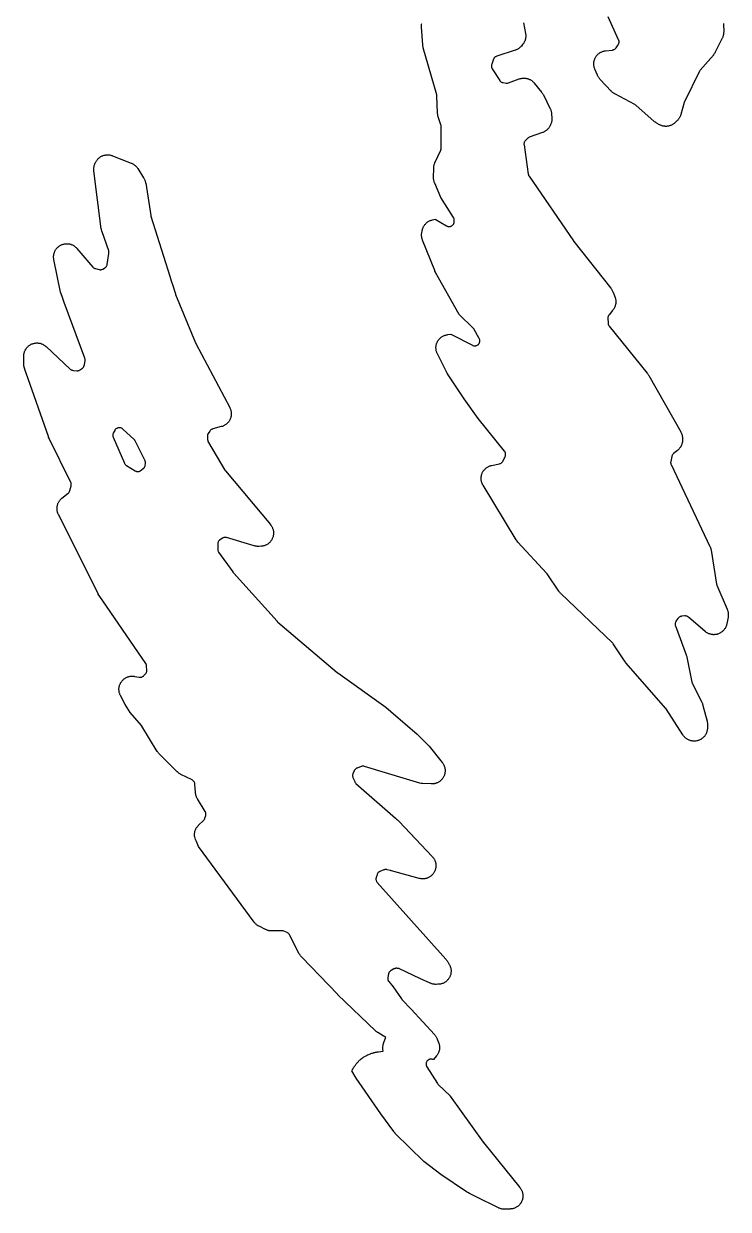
# Model space of a CAD drawing. Header units: millimetres. Extents: x 14 to 182, y 21 to 292.
# Drawn here: x 138.7 to 180.8, y 23.8 to 94.7 of the extents above; entities that cross this region are included whole.
import ezdxf

# ---------------------------------------------------------------- set-up
doc = ezdxf.new("R2010")
doc.units = ezdxf.units.MM
doc.layers.add('CUT', color=7, linetype='CONTINUOUS')

msp = doc.modelspace()

# ---------------------------------------------------------------- linework, layer by layer
at = {"layer": 'CUT'}
for points in [[(180.4904, 94.6782), (180.4912, 94.6546), (180.4961, 94.1938), (180.4958, 94.1727), (180.4943, 94.1304), (180.4908, 94.0883), (180.4866, 94.0568), (180.4792, 94.0152), (180.4721, 93.9843), (180.4608, 93.9435), (180.4508, 93.9134), (180.4357, 93.8739), (180.4187, 93.8352), (180.4098, 93.816), (179.9953, 92.9788), (179.9867, 92.9624), (179.9689, 92.9299), (179.9498, 92.8981), (179.9345, 92.8749), (179.9128, 92.8449), (179.8899, 92.8157), (179.8782, 92.8014), (179.0978, 91.888), (179.0759, 91.8589), (179.0577, 91.8274), (178.1488, 90.0117), (178.1367, 89.984), (178.1273, 89.9552), (177.9393, 89.2549), (177.9334, 89.2348), (177.9207, 89.195), (177.9061, 89.1557), (177.8939, 89.1268), (177.8757, 89.0891), (177.8608, 89.0615), (177.8392, 89.0256), (177.8218, 88.9995), (177.7969, 88.9658), (177.7772, 88.9414), (177.7493, 88.9101), (177.7201, 88.8802), (177.7051, 88.8656), (177.5855, 88.7542), (177.5694, 88.74), (177.5367, 88.7123), (177.5026, 88.6861), (177.4762, 88.6678), (177.4398, 88.6451), (177.4118, 88.6293), (177.3734, 88.6101), (177.344, 88.5972), (177.304, 88.5817), (177.2734, 88.5716), (177.2321, 88.56), (177.2008, 88.5528), (177.1585, 88.5453), (177.1266, 88.5411), (177.0839, 88.5376), (177.0517, 88.5365), (177.0088, 88.5371), (176.9767, 88.5391), (176.9341, 88.5437), (176.9023, 88.5487), (176.8603, 88.5575), (176.8292, 88.5655), (176.7882, 88.5781), (176.758, 88.5891), (176.7183, 88.6056), (176.6796, 88.624), (176.6604, 88.6337), (176.5248, 88.7061), (176.5018, 88.7193), (176.4566, 88.7469), (176.4131, 88.7772), (176.3715, 88.81), (176.3512, 88.8271), (175.2452, 89.8098), (175.2166, 89.8322), (175.1856, 89.851), (173.9947, 90.4776), (173.973, 90.4898), (173.9303, 90.5154), (173.889, 90.5434), (173.8593, 90.566), (173.8214, 90.5983), (173.7853, 90.6327), (173.7678, 90.6504), (173.1125, 91.3483), (173.0991, 91.3632), (173.0731, 91.3935), (173.0484, 91.425), (173.031, 91.4494), (173.0092, 91.4829), (172.994, 91.5087), (172.9753, 91.544), (172.9582, 91.5801), (172.95, 91.5984), (172.7994, 91.9563), (172.792, 91.9752), (172.7779, 92.0133), (172.7656, 92.052), (172.7577, 92.0815), (172.7489, 92.1212), (172.7437, 92.1512), (172.7385, 92.1915), (172.7361, 92.2219), (172.7346, 92.2625), (172.7348, 92.293), (172.737, 92.3335), (172.7399, 92.3627), (172.7462, 92.4052), (172.7531, 92.4402), (172.7641, 92.4844), (172.774, 92.517), (172.7895, 92.5597), (172.8026, 92.5912), (172.8223, 92.6322), (172.8386, 92.6621), (172.8623, 92.7009), (172.8815, 92.729), (172.909, 92.7652), (172.9309, 92.7913), (172.9619, 92.8245), (172.9864, 92.8482), (173.0206, 92.8782), (173.0473, 92.8993), (173.0844, 92.9256), (173.1131, 92.9439), (173.1527, 92.9664), (173.1831, 92.9817), (173.2247, 93.0001), (173.2565, 93.0122), (173.2998, 93.0263), (173.3326, 93.0352), (173.3771, 93.0448), (173.4219, 93.0522), (173.4445, 93.0553), (173.8505, 93.1011), (173.8787, 93.1056), (173.9063, 93.1128), (173.9331, 93.1226), (173.9589, 93.1349), (173.9833, 93.1496), (174.0063, 93.1665), (174.0275, 93.1856), (174.0469, 93.2065), (174.0641, 93.2293), (174.1928, 93.4165), (174.209, 93.4428), (174.2224, 93.4706), (174.2328, 93.4997), (174.2402, 93.5296), (174.2445, 93.5602), (174.2456, 93.591), (174.2435, 93.6218), (174.2383, 93.6522), (174.23, 93.6819), (174.2187, 93.7106), (173.5958, 95.0805)], [(168.5438, 94.7226), (168.6582, 94.0899), (168.6615, 94.0682), (168.6672, 94.0248), (168.6708, 93.9811), (168.6719, 93.9483), (168.6712, 93.9044), (168.669, 93.8717), (168.6641, 93.8281), (168.6588, 93.7957), (168.6496, 93.7529), (168.6412, 93.7212), (168.6279, 93.6794), (168.6164, 93.6486), (168.5991, 93.6084), (168.5847, 93.5789), (168.5635, 93.5405), (168.5463, 93.5125), (168.5216, 93.4764), (168.4951, 93.4415), (168.4814, 93.4244), (168.4117, 93.3413), (168.3979, 93.3257), (168.3696, 93.2949), (168.3399, 93.2656), (168.3167, 93.2446), (168.2844, 93.2181), (168.2593, 93.1994), (168.2247, 93.1761), (168.1979, 93.1598), (168.1613, 93.1397), (168.1332, 93.1259), (168.0949, 93.1094), (168.0558, 93.0946), (168.0361, 93.0876), (166.9329, 92.7277), (166.9047, 92.7169), (166.8777, 92.7033), (166.8522, 92.687), (166.8285, 92.6683), (166.8068, 92.6473), (166.7873, 92.6242), (166.7702, 92.5993), (166.7557, 92.5728), (166.744, 92.5449), (166.6356, 92.2466), (166.6266, 92.2173), (166.6207, 92.1872), (166.6178, 92.1567), (166.6181, 92.1261), (166.6215, 92.0956), (166.628, 92.0657), (166.6375, 92.0365), (166.65, 92.0085), (166.6652, 91.982), (167.1129, 91.2851), (167.1294, 91.262), (167.148, 91.2405), (167.1685, 91.2209), (167.1908, 91.2033), (167.2146, 91.1879), (167.2398, 91.1748), (167.2661, 91.1642), (167.2933, 91.1561), (167.3211, 91.1506), (167.4947, 91.1247), (167.5241, 91.1218), (167.5538, 91.1218), (167.5833, 91.1248), (167.6123, 91.1306), (167.6407, 91.1393), (168.2831, 91.3711), (168.3034, 91.3779), (168.3442, 91.3905), (168.3856, 91.4011), (168.417, 91.4076), (168.4592, 91.4142), (168.491, 91.4177), (168.5337, 91.4203), (168.5657, 91.4207), (168.6084, 91.4193), (168.6403, 91.4167), (168.6827, 91.4112), (168.7142, 91.4056), (168.7558, 91.3961), (168.7867, 91.3875), (168.8273, 91.3742), (168.8572, 91.3627), (168.8963, 91.3455), (168.9249, 91.3313), (168.9623, 91.3104), (168.9895, 91.2935), (169.0246, 91.2693), (169.0501, 91.2499), (169.0828, 91.2224), (169.1063, 91.2006), (169.1363, 91.1702), (169.1647, 91.1383), (169.1786, 91.1221), (169.6116, 90.5888), (169.627, 90.5686), (169.6568, 90.5274), (169.6842, 90.4846), (169.7091, 90.4403), (169.7209, 90.4178), (170.1332, 89.5769), (170.1422, 89.5572), (170.1594, 89.5174), (170.1747, 89.4768), (170.1846, 89.4458), (170.1959, 89.4039), (170.2028, 89.3722), (170.21, 89.3294), (170.2151, 89.2863), (170.2172, 89.2647), (170.2322, 89.0498), (170.2333, 89.0261), (170.2341, 88.9785), (170.2324, 88.9309), (170.2292, 88.8954), (170.2225, 88.8482), (170.2156, 88.8133), (170.2039, 88.7671), (170.1933, 88.733), (170.1769, 88.6884), (170.1581, 88.6447), (170.1481, 88.623), (170.1215, 88.5693), (170.1115, 88.5503), (170.0906, 88.5127), (170.0679, 88.4761), (170.0496, 88.4495), (170.0235, 88.4153), (170.0028, 88.3906), (169.9735, 88.359), (169.9505, 88.3364), (169.9184, 88.3077), (169.8933, 88.2874), (169.8586, 88.2619), (169.8317, 88.2441), (169.7947, 88.2221), (169.7663, 88.207), (169.7273, 88.1886), (169.6876, 88.1721), (169.6675, 88.1643), (168.8794, 87.8805), (168.8547, 87.8704), (168.8309, 87.858), (168.8084, 87.8436), (168.7872, 87.8272), (168.7676, 87.8091), (168.6497, 87.6897), (168.6292, 87.6667), (168.6112, 87.6418), (168.5959, 87.6151), (168.5834, 87.5871), (168.5738, 87.5578), (168.5672, 87.5278), (168.5637, 87.4972), (168.5634, 87.4665), (168.5663, 87.4358), (168.821, 85.68), (168.8262, 85.6532), (168.8338, 85.6269), (168.8437, 85.6015), (168.8559, 85.577), (168.8703, 85.5538), (171.5134, 81.6864), (171.5195, 81.6779), (171.528, 81.6662), (171.5344, 81.6579), (173.7569, 78.8501), (173.7705, 78.8321), (173.7967, 78.7954), (173.821, 78.7574), (173.8377, 78.728), (173.8581, 78.6878), (173.8765, 78.6466), (173.8851, 78.6258), (173.9962, 78.3382), (174.0036, 78.3177), (174.0173, 78.2764), (174.029, 78.2345), (174.0362, 78.2027), (174.0438, 78.1598), (174.0479, 78.1274), (174.0513, 78.084), (174.0523, 78.0514), (174.0514, 78.0079), (174.0493, 77.9753), (174.0442, 77.932), (174.0389, 77.8999), (174.0297, 77.8573), (174.0213, 77.8258), (174.0081, 77.7843), (173.9967, 77.7537), (173.9795, 77.7137), (173.9652, 77.6844), (173.9442, 77.6463), (173.9271, 77.6185), (173.9025, 77.5825), (173.8762, 77.5478), (173.8627, 77.5308), (173.6456, 77.2712), (173.6269, 77.2462), (173.6108, 77.2195), (173.5976, 77.1912), (173.5875, 77.1617), (173.5804, 77.1313), (173.5765, 77.1004), (173.5759, 77.0692), (173.5853, 76.7748), (173.5875, 76.7472), (173.5922, 76.7199), (173.5994, 76.6931), (173.609, 76.6671), (173.621, 76.6421), (173.6353, 76.6184), (173.6517, 76.596), (175.9325, 73.7684), (175.9438, 73.7538), (175.9657, 73.7242), (175.9864, 73.6938), (176.0059, 73.6625), (176.0153, 73.6467), (177.9307, 70.2625), (177.9403, 70.2446), (177.9587, 70.2083), (177.9754, 70.1713), (177.9867, 70.143), (178.0001, 70.1045), (178.0088, 70.0753), (178.0186, 70.0358), (178.0246, 70.006), (178.0308, 69.9658), (178.0341, 69.9355), (178.0366, 69.8949), (178.0373, 69.8542), (178.0372, 69.8339), (178.0353, 69.7628), (178.0342, 69.7414), (178.0309, 69.6985), (178.0257, 69.6559), (178.0202, 69.6242), (178.0109, 69.5822), (178.0024, 69.5512), (177.9891, 69.5103), (177.9777, 69.4802), (177.9606, 69.4408), (177.9464, 69.4119), (177.9255, 69.3743), (177.9086, 69.3469), (177.8843, 69.3114), (177.8649, 69.2858), (177.8373, 69.2528), (177.8155, 69.2291), (177.7849, 69.1989), (177.7529, 69.1703), (177.7366, 69.1563), (177.5, 68.9637), (177.4783, 68.9443), (177.4587, 68.9228), (177.4412, 68.8995), (177.426, 68.8746), (177.4133, 68.8484), (177.4032, 68.8211), (177.3959, 68.7929), (177.3335, 68.4969), (177.329, 68.4693), (177.3271, 68.4415), (177.3278, 68.4137), (177.331, 68.386), (177.3369, 68.3587), (177.3452, 68.3321), (177.356, 68.3064), (179.6741, 63.4188), (179.6827, 63.3995), (179.699, 63.3606), (179.7135, 63.3209), (179.7229, 63.2906), (179.7335, 63.2498), (179.7423, 63.2084), (179.7461, 63.1877), (180.0749, 61.1641), (180.0829, 61.1287), (180.095, 61.0946), (180.7034, 59.6661), (180.7115, 59.6458), (180.7267, 59.6049), (180.7398, 59.5632), (180.7481, 59.5316), (180.7571, 59.4888), (180.7624, 59.4565), (180.7672, 59.4131), (180.7693, 59.3804), (180.7699, 59.3368), (180.7687, 59.3041), (180.7651, 59.2605), (180.7594, 59.2173), (180.756, 59.1957), (180.6834, 58.797), (180.6789, 58.7752), (180.6687, 58.7318), (180.6565, 58.689), (180.6457, 58.6574), (180.6292, 58.616), (180.6154, 58.5856), (180.5949, 58.546), (180.5781, 58.5171), (180.5538, 58.4798), (180.5343, 58.4527), (180.5064, 58.418), (180.4843, 58.393), (180.4531, 58.3611), (180.4273, 58.3372), (180.3929, 58.3085), (180.3643, 58.2869), (180.327, 58.2615), (180.2981, 58.2439), (180.2585, 58.2225), (180.228, 58.2079), (180.1863, 58.1905), (180.1546, 58.179), (180.1114, 58.1658), (180.0786, 58.1576), (180.0344, 58.1489), (180.0009, 58.144), (179.956, 58.1397), (179.9222, 58.1382), (179.8771, 58.1384), (179.8434, 58.1403), (179.7985, 58.145), (179.7651, 58.1503), (179.721, 58.1595), (179.6883, 58.168), (179.6452, 58.1816), (179.6136, 58.1934), (179.5721, 58.2113), (179.5418, 58.2262), (179.5023, 58.2481), (179.4736, 58.2659), (179.4366, 58.2917), (179.4009, 58.3192), (179.3834, 58.3334), (178.3842, 59.1878), (178.3598, 59.2066), (178.3335, 59.2228), (178.3058, 59.2363), (178.2768, 59.2468), (178.2468, 59.2542), (178.2163, 59.2586), (178.1855, 59.2598), (178.1547, 59.2578), (177.9763, 59.2371), (177.9484, 59.2326), (177.9211, 59.2254), (177.8945, 59.2157), (177.869, 59.2035), (177.8447, 59.1889), (177.8219, 59.1722), (177.8008, 59.1534), (177.7816, 59.1326), (177.7644, 59.1102), (177.6466, 58.9405), (177.6313, 58.916), (177.6184, 58.8902), (177.6081, 58.8632), (177.6004, 58.8354), (177.5954, 58.8069), (177.5932, 58.7781), (177.5938, 58.7493), (177.5971, 58.7206), (177.6032, 58.6923), (177.6119, 58.6648), (178.2584, 56.9278), (178.2642, 56.9111), (178.2752, 56.8774), (178.285, 56.8433), (178.2933, 56.8089), (178.2972, 56.7916), (178.5978, 55.2985), (178.6042, 55.2728), (178.6128, 55.2477), (178.6236, 55.2235), (179.1927, 54.0862), (179.2029, 54.0646), (179.222, 54.0208), (179.2387, 53.976), (179.253, 53.9304), (179.2596, 53.9074), (179.5008, 52.9685), (179.5054, 52.9486), (179.5138, 52.9086), (179.5203, 52.8683), (179.5238, 52.8379), (179.5267, 52.7972), (179.5277, 52.7564), (179.5277, 52.7359), (179.5238, 52.5525), (179.5228, 52.5302), (179.5197, 52.4857), (179.5143, 52.4414), (179.5087, 52.4084), (179.499, 52.3649), (179.4901, 52.3326), (179.4761, 52.2903), (179.4641, 52.2591), (179.446, 52.2183), (179.4309, 52.1885), (179.4088, 52.1497), (179.3909, 52.1215), (179.3651, 52.0851), (179.3445, 52.0588), (179.3152, 52.0251), (179.292, 52.001), (179.2596, 51.9704), (179.2341, 51.9487), (179.1988, 51.9214), (179.1714, 51.9024), (179.1335, 51.8787), (179.1043, 51.8625), (179.0643, 51.8427), (179.0336, 51.8294), (178.9918, 51.8138), (178.96, 51.8036), (178.9169, 51.7921), (178.8842, 51.7851), (178.8401, 51.778), (178.8069, 51.7743), (178.7624, 51.7715), (178.729, 51.7711), (178.6844, 51.7728), (178.6477, 51.776), (178.6042, 51.782), (178.5698, 51.7884), (178.5279, 51.7984), (178.4968, 51.8073), (178.456, 51.8212), (178.426, 51.8331), (178.3867, 51.8509), (178.3579, 51.8656), (178.3205, 51.887), (178.2933, 51.9044), (178.2581, 51.9293), (178.2327, 51.9492), (178.2, 51.9774), (178.1766, 51.9997), (178.1468, 52.0308), (178.1257, 52.0552), (178.099, 52.0891), (178.074, 52.1242), (178.0619, 52.1421), (177.0632, 53.6967), (177.0505, 53.7149), (177.0365, 53.7321), (174.6477, 56.4607), (174.6278, 56.4851), (174.5804, 56.5475), (174.5623, 56.5732), (173.8925, 57.5965), (173.8722, 57.624), (173.8489, 57.6491), (170.7716, 60.5923), (170.7546, 60.6095), (170.7215, 60.6447), (170.6903, 60.6818), (170.6611, 60.7204), (170.6471, 60.7401), (169.9554, 61.7681), (169.9418, 61.7866), (169.9269, 61.8041), (168.2061, 63.6674), (168.1967, 63.6781), (168.1489, 63.7389), (168.1434, 63.7458), (168.135, 63.7565), (168.1291, 63.764), (168.1098, 63.7925), (168.0976, 63.8115), (166.123, 67.0698), (166.1118, 67.0893), (166.0905, 67.1288), (166.0712, 67.1693), (166.0582, 67.2003), (166.043, 67.2426), (166.0333, 67.2748), (166.0224, 67.3183), (166.0158, 67.3513), (166.0093, 67.3957), (166.0061, 67.4292), (166.004, 67.474), (166.0042, 67.5077), (166.0066, 67.5525), (166.0101, 67.5859), (166.017, 67.6303), (166.0238, 67.6632), (166.035, 67.7067), (166.0451, 67.7388), (166.0606, 67.7809), (166.0738, 67.8118), (166.0935, 67.8522), (166.1097, 67.8816), (166.1333, 67.9198), (166.1524, 67.9475), (166.1796, 67.9832), (166.2014, 68.0088), (166.2321, 68.0416), (166.2563, 68.0649), (166.2901, 68.0945), (166.3165, 68.1153), (166.353, 68.1413), (166.3814, 68.1594), (166.4204, 68.1817), (166.4504, 68.1969), (166.4914, 68.2151), (166.5227, 68.2273), (166.5654, 68.2413), (166.6086, 68.2533), (166.6304, 68.2587), (167.1071, 68.3648), (167.1365, 68.373), (167.165, 68.3841), (167.1923, 68.3981), (167.2179, 68.4148), (167.2417, 68.434), (167.2635, 68.4555), (167.2829, 68.4791), (167.2999, 68.5046), (167.3141, 68.5317), (167.4393, 68.8022), (167.4506, 68.8302), (167.459, 68.8593), (167.4644, 68.889), (167.4669, 68.9191), (167.4663, 68.9493), (167.4626, 68.9793), (167.456, 69.0088), (167.4464, 69.0375), (167.434, 69.065), (167.4188, 69.0912), (167.4012, 69.1157), (165.8371, 71.0687), (164.9978, 72.2372), (163.9972, 73.7391), (163.9823, 73.7631), (163.947, 73.8241), (163.9336, 73.8489), (163.3922, 74.9354), (163.3826, 74.9559), (163.3645, 74.9974), (163.3485, 75.0396), (163.3381, 75.0719), (163.3264, 75.1156), (163.3193, 75.1487), (163.3121, 75.1933), (163.3084, 75.227), (163.3057, 75.2721), (163.3053, 75.306), (163.3071, 75.3512), (163.3102, 75.3849), (163.3166, 75.4297), (163.323, 75.463), (163.3338, 75.5069), (163.3436, 75.5393), (163.3587, 75.5819), (163.3717, 75.6132), (163.3911, 75.6541), (163.4071, 75.6839), (163.4305, 75.7226), (163.4494, 75.7507), (163.4766, 75.7869), (163.4982, 75.8129), (163.5289, 75.8462), (163.553, 75.8699), (163.5868, 75.8999), (163.6133, 75.9211), (163.6499, 75.9476), (163.6784, 75.966), (163.7175, 75.9886), (163.7476, 76.0041), (163.7888, 76.0227), (163.8204, 76.0351), (163.8632, 76.0495), (163.8958, 76.0587), (163.9399, 76.0687), (163.9845, 76.0764), (164.0068, 76.0798), (164.1954, 76.103), (165.4878, 75.442), (165.5147, 75.4298), (165.5426, 75.4204), (165.5714, 75.4138), (165.6006, 75.41), (165.6301, 75.4091), (165.6595, 75.4111), (165.6886, 75.416), (165.717, 75.4237), (165.7446, 75.4342), (165.771, 75.4473), (165.796, 75.4629), (165.8193, 75.481), (165.8408, 75.5012), (165.8601, 75.5234), (165.8772, 75.5475), (165.8919, 75.5731), (165.9039, 75.6), (165.9133, 75.6279), (165.9198, 75.6567), (165.9235, 75.6859), (165.9244, 75.7154), (165.9223, 75.7448), (165.9174, 75.7739), (165.9096, 75.8023), (165.899, 75.8299), (165.8859, 75.8562), (165.5659, 76.4246), (165.5505, 76.4491), (165.5328, 76.472), (165.513, 76.4931), (164.6836, 77.2947), (163.2863, 79.7931), (163.2728, 79.8191), (163.2413, 79.8852), (163.2296, 79.9121), (162.5051, 81.7277), (162.4979, 81.7471), (162.4844, 81.7862), (162.4726, 81.8259), (162.4652, 81.8561), (162.4572, 81.8967), (162.4525, 81.9273), (162.4483, 81.9685), (162.4465, 81.9995), (162.446, 82.0409), (162.4471, 82.0719), (162.4504, 82.1132), (162.4556, 82.1542), (162.4587, 82.1747), (162.48, 82.2968), (162.4843, 82.3183), (162.4939, 82.361), (162.5056, 82.4033), (162.5159, 82.4344), (162.5317, 82.4753), (162.5449, 82.5053), (162.5646, 82.5445), (162.5807, 82.5731), (162.6041, 82.6102), (162.6229, 82.637), (162.6498, 82.6717), (162.6711, 82.6966), (162.7012, 82.7284), (162.7249, 82.7512), (162.758, 82.7799), (162.7837, 82.8002), (162.8194, 82.8257), (162.8471, 82.8434), (162.8851, 82.8652), (162.9143, 82.8801), (162.9542, 82.8982), (162.9848, 82.9102), (163.0263, 82.9242), (163.0684, 82.9362), (163.0896, 82.9417), (163.2649, 82.9826), (163.9398, 82.5831), (163.9659, 82.5693), (163.9931, 82.5582), (164.0214, 82.5498), (164.0503, 82.5443), (164.0796, 82.5415), (164.1091, 82.5417), (164.1384, 82.5448), (164.1672, 82.5507), (164.1954, 82.5594), (164.2225, 82.5708), (164.2484, 82.5849), (164.2728, 82.6014), (164.2954, 82.6202), (164.3161, 82.6411), (164.3347, 82.664), (164.3509, 82.6886), (164.3646, 82.7147), (164.3757, 82.742), (164.3841, 82.7702), (164.3897, 82.7991), (164.3924, 82.8285), (164.3964, 82.922), (164.3961, 82.9524), (164.3928, 82.9825), (164.3865, 83.0122), (164.3772, 83.041), (164.365, 83.0688), (164.3501, 83.0953), (163.6008, 84.2792), (163.2294, 85.1424), (163.2205, 85.1646), (163.2039, 85.2095), (163.1898, 85.2552), (163.1811, 85.2899), (163.1719, 85.3369), (163.1668, 85.3723), (163.1627, 85.42), (163.161, 85.4678), (163.1609, 85.4917), (163.171, 86.0236), (163.172, 86.0463), (163.1752, 86.0915), (163.1806, 86.1366), (163.1864, 86.1701), (163.1963, 86.2143), (163.2054, 86.2471), (163.2198, 86.2901), (163.2363, 86.3323), (163.245, 86.3533), (163.5882, 87.1163), (163.5995, 87.1454), (163.6077, 87.1756), (163.6128, 87.2065), (163.6146, 87.2377), (163.6216, 88.5244), (163.6201, 88.5567), (163.615, 88.5887), (163.6066, 88.6199), (163.4447, 89.1114), (163.4386, 89.1317), (163.4272, 89.1727), (163.4178, 89.2141), (163.4122, 89.2454), (163.4067, 89.2875), (163.4032, 89.3298), (163.402, 89.3511), (163.3673, 90.3489), (163.3638, 90.3854), (163.3559, 90.4212), (162.5512, 93.2247), (162.5455, 93.2469), (162.5351, 93.2916), (162.527, 93.3368), (162.5212, 93.3823), (162.5189, 93.4052), (162.4393, 94.4592), (162.4382, 94.4815), (162.437, 94.526), (162.4381, 94.5706), (162.4406, 94.6039), (162.446, 94.6482), (162.4518, 94.6811)]]:
    msp.add_lwpolyline(points, dxfattribs=at)
for points in [[(154.5489, 40.2096), (154.5319, 40.2335), (154.5126, 40.2557), (154.4912, 40.2758), (154.468, 40.2937), (154.4432, 40.3093), (154.4169, 40.3224), (154.217, 40.4101), (154.1864, 40.4216), (154.1547, 40.4296), (154.1224, 40.4342), (154.0897, 40.4353), (153.5145, 40.4222), (153.4927, 40.4222), (153.4492, 40.4234), (153.4057, 40.4266), (153.3733, 40.4306), (153.3304, 40.438), (153.2985, 40.4451), (153.2565, 40.4566), (153.2255, 40.4668), (153.1848, 40.4823), (153.1449, 40.4998), (153.1252, 40.5091), (152.7424, 40.6995), (152.7235, 40.7095), (152.6862, 40.7303), (152.6499, 40.7529), (152.6235, 40.7711), (152.5895, 40.797), (152.565, 40.8177), (152.5336, 40.8467), (152.5112, 40.8695), (152.4827, 40.9014), (152.4558, 40.9346), (152.4427, 40.9516), (149.125, 45.4657), (149.0045, 45.7628), (148.9489, 45.9001), (148.9166, 45.9798), (148.8902, 46.0447), (148.8858, 46.0747), (148.8815, 46.1193), (148.88, 46.1527), (148.8801, 46.1975), (148.8819, 46.231), (148.8865, 46.2755), (148.8916, 46.3086), (148.9006, 46.3524), (148.9089, 46.3849), (148.9222, 46.4276), (148.9338, 46.4591), (148.9513, 46.5002), (148.9659, 46.5304), (148.9874, 46.5697), (149.0049, 46.5982), (149.0302, 46.6351), (149.0504, 46.6618), (149.0793, 46.6961), (149.1097, 46.7288), (149.1254, 46.7448), (149.4199, 47.0313), (149.4411, 47.0542), (149.4598, 47.0791), (149.4758, 47.1059), (149.489, 47.1341), (149.4991, 47.1636), (149.548, 47.3341), (149.555, 47.3643), (149.5589, 47.395), (149.5595, 47.426), (149.557, 47.4568), (149.5513, 47.4873), (149.5425, 47.517), (149.5306, 47.5456), (149.5159, 47.5728), (149.0548, 48.3301), (149.0441, 48.3486), (149.0236, 48.3863), (149.0049, 48.4248), (148.9922, 48.4544), (148.9773, 48.4946), (148.9675, 48.5252), (148.9565, 48.5666), (148.9497, 48.598), (148.9426, 48.6403), (148.9376, 48.6829), (148.9355, 48.7042), (148.9001, 49.2082), (148.8968, 49.2364), (148.8908, 49.2641), (148.8822, 49.2912), (148.8712, 49.3173), (148.8577, 49.3422), (148.8419, 49.3658), (148.8239, 49.3878), (148.804, 49.4079), (148.7822, 49.4261), (148.7588, 49.4422), (148.734, 49.456), (148.0693, 49.7853), (148.0481, 49.7965), (148.0065, 49.8199), (147.9661, 49.8456), (147.937, 49.8664), (147.8995, 49.8962), (147.8638, 49.9279), (147.8463, 49.9442), (146.784, 50.993), (146.7711, 51.0063), (146.7459, 51.0333), (146.7217, 51.0614), (146.7045, 51.0832), (146.6828, 51.1132), (146.6623, 51.144), (146.6524, 51.1597), (145.7426, 52.6609), (145.7288, 52.6817), (145.7133, 52.7013), (145.0329, 53.4909), (144.7273, 53.9618), (144.4537, 54.5092), (144.4441, 54.5296), (144.426, 54.5709), (144.41, 54.6131), (144.3996, 54.6453), (144.3879, 54.6889), (144.3807, 54.7219), (144.3734, 54.7664), (144.3696, 54.8), (144.3668, 54.8451), (144.3664, 54.8789), (144.3682, 54.924), (144.3712, 54.9577), (144.3774, 55.0024), (144.3837, 55.0356), (144.3944, 55.0794), (144.4041, 55.1118), (144.4191, 55.1544), (144.4319, 55.1857), (144.4511, 55.2265), (144.4671, 55.2563), (144.4903, 55.295), (144.5091, 55.3231), (144.536, 55.3593), (144.5576, 55.3854), (144.588, 55.4187), (144.6121, 55.4424), (144.6457, 55.4725), (144.672, 55.4938), (144.7085, 55.5203), (144.7368, 55.5388), (144.7758, 55.5616), (144.8058, 55.5772), (144.8468, 55.5959), (144.8782, 55.6084), (144.921, 55.623), (144.9535, 55.6323), (144.9974, 55.6425), (145.0307, 55.6484), (145.0755, 55.6542), (145.1092, 55.6568), (145.1543, 55.658), (145.1881, 55.6572), (145.2331, 55.6539), (145.2779, 55.6484), (145.3002, 55.645), (145.5788, 55.5962), (145.6085, 55.5925), (145.6385, 55.5918), (145.6683, 55.5941), (145.6978, 55.5993), (145.7266, 55.6075), (145.7545, 55.6185), (145.7811, 55.6322), (145.8063, 55.6485), (145.8296, 55.6672), (145.851, 55.6882), (145.9527, 55.7983), (145.9717, 55.821), (145.9884, 55.8456), (146.0026, 55.8716), (146.0141, 55.8989), (146.0229, 55.9273), (146.0288, 55.9563), (146.0319, 55.9858), (146.032, 56.0155), (146.0212, 56.2532), (146.0186, 56.2808), (146.0136, 56.308), (146.006, 56.3347), (145.996, 56.3605), (145.9837, 56.3853), (145.9692, 56.4089), (143.1875, 60.478), (143.1712, 60.5036), (143.1328, 60.5688), (143.1183, 60.5954), (140.751, 65.3154), (140.7416, 65.3353), (140.7238, 65.3756), (140.708, 65.4167), (140.6977, 65.4481), (140.686, 65.4905), (140.6788, 65.5227), (140.6713, 65.5661), (140.671, 65.5687), (140.6706, 65.5893), (140.6705, 65.591), (140.6693, 65.6559), (140.6674, 65.7587), (140.6722, 65.7977), (140.6778, 65.8305), (140.6871, 65.8722), (140.6955, 65.9031), (140.7086, 65.9438), (140.7199, 65.9738), (140.7369, 66.013), (140.751, 66.0418), (140.7716, 66.0793), (140.7883, 66.1066), (140.8124, 66.1419), (140.8317, 66.1675), (140.859, 66.2004), (140.8806, 66.224), (140.911, 66.2542), (140.9427, 66.2828), (140.9589, 66.2968), (141.3386, 66.6086), (141.3617, 66.6296), (141.3824, 66.6529), (141.4006, 66.6783), (141.4161, 66.7053), (141.4287, 66.7339), (141.4382, 66.7635), (141.5103, 67.0351), (141.5166, 67.0651), (141.5198, 67.0956), (141.52, 67.1263), (141.5169, 67.1568), (141.5108, 67.1869), (141.5016, 67.2162), (141.4895, 67.2444), (140.1976, 69.8733), (140.1866, 69.8976), (140.1608, 69.9589), (140.1512, 69.9838), (138.8191, 73.7695), (138.8093, 73.8019), (138.7982, 73.8389), (138.7707, 73.93), (138.6875, 74.2062), (138.685, 74.2278), (138.6818, 74.2771), (138.6809, 74.3018), (138.6768, 74.7788), (138.6771, 74.8006), (138.6788, 74.8443), (138.6827, 74.8878), (138.6872, 74.9202), (138.6952, 74.9631), (138.7028, 74.9949), (138.715, 75.0369), (138.7256, 75.0678), (138.7418, 75.1084), (138.7554, 75.1382), (138.7754, 75.177), (138.7918, 75.2053), (138.8156, 75.2419), (138.8346, 75.2685), (138.8618, 75.3027), (138.8834, 75.3273), (138.9137, 75.3587), (138.9376, 75.3811), (138.9708, 75.4095), (138.9967, 75.4295), (139.0325, 75.4544), (139.0603, 75.4718), (139.0984, 75.4932), (139.1276, 75.5078), (139.1676, 75.5253), (139.1982, 75.537), (139.2397, 75.5507), (139.2712, 75.5593), (139.3138, 75.5689), (139.3461, 75.5745), (139.3894, 75.5798), (139.4221, 75.5822), (139.4657, 75.5834), (139.4984, 75.5826), (139.542, 75.5795), (139.5745, 75.5756), (139.6175, 75.5683), (139.6495, 75.5612), (139.6916, 75.5498), (139.7228, 75.5396), (139.7636, 75.5241), (139.7936, 75.5111), (139.8327, 75.4917), (139.8613, 75.4758), (139.8984, 75.4527), (139.9253, 75.434), (139.9599, 75.4075), (139.9933, 75.3793), (140.0096, 75.3647), (141.4456, 74.0239), (141.4674, 74.0054), (141.4908, 73.9891), (141.5158, 73.975), (141.5419, 73.9634), (141.5691, 73.9544), (141.5969, 73.948), (141.6253, 73.9442), (141.854, 73.9251), (141.882, 73.9241), (141.91, 73.9257), (141.9378, 73.9299), (141.965, 73.9367), (141.9915, 73.9459), (142.017, 73.9577), (142.0413, 73.9717), (142.0641, 73.988), (142.1874, 74.0847), (142.2087, 74.1031), (142.2281, 74.1233), (142.2456, 74.1453), (142.2609, 74.1688), (142.274, 74.1936), (142.2847, 74.2195), (142.2929, 74.2464), (142.2986, 74.2738), (142.339, 74.5288), (142.3422, 74.5594), (142.3423, 74.5901), (142.3393, 74.6206), (142.3331, 74.6507), (142.324, 74.6801), (141.0938, 77.9971), (140.9692, 78.3589), (140.9314, 78.4685), (140.9113, 78.5269), (140.8761, 78.6292), (140.4801, 80.5644), (140.4762, 80.586), (140.4695, 80.6294), (140.465, 80.673), (140.4631, 80.7058), (140.4629, 80.7497), (140.4642, 80.7826), (140.4682, 80.8263), (140.4728, 80.8588), (140.481, 80.902), (140.4888, 80.9339), (140.5011, 80.976), (140.512, 81.0071), (140.5284, 81.0478), (140.5422, 81.0776), (140.5625, 81.1165), (140.5791, 81.1449), (140.6031, 81.1816), (140.6224, 81.2082), (140.6499, 81.2425), (140.6717, 81.2671), (140.7024, 81.2985), (140.7265, 81.3208), (140.7601, 81.3491), (140.7862, 81.369), (140.8224, 81.3938), (140.8504, 81.4111), (140.8888, 81.4323), (140.9184, 81.4467), (140.9587, 81.4641), (140.9895, 81.4756), (141.0313, 81.4889), (141.0631, 81.4974), (141.106, 81.5066), (141.1384, 81.5119), (141.182, 81.5169), (141.2148, 81.519), (141.2587, 81.5197), (141.2916, 81.5186), (141.3353, 81.5151), (141.3679, 81.5108), (141.4111, 81.503), (141.4431, 81.4955), (141.4854, 81.4835), (141.5165, 81.473), (141.5574, 81.457), (141.5873, 81.4435), (141.6264, 81.4235), (141.655, 81.4072), (141.6919, 81.3835), (141.7187, 81.3645), (141.7532, 81.3373), (141.778, 81.3157), (141.8097, 81.2853), (141.8398, 81.2535), (141.8545, 81.2371), (142.808, 80.1246), (142.8294, 80.1021), (142.853, 80.082), (142.8786, 80.0643), (142.9059, 80.0494), (142.9345, 80.0375), (142.9643, 80.0285), (143.189, 79.9734), (143.2198, 79.9675), (143.2511, 79.9649), (143.2824, 79.9655), (143.3136, 79.9695), (143.3441, 79.9766), (143.3737, 79.9869), (143.4021, 80.0003), (143.5047, 80.0552), (143.5309, 80.071), (143.5554, 80.0895), (143.5779, 80.1103), (143.5982, 80.1334), (143.616, 80.1584), (143.6311, 80.185), (143.6435, 80.2131), (143.6529, 80.2423), (143.6593, 80.2723), (143.7661, 80.9409), (143.7693, 80.9704), (143.7696, 81.0001), (143.767, 81.0296), (143.7615, 81.0588), (143.7531, 81.0873), (143.3565, 82.221), (143.3492, 82.2436), (143.3359, 82.2892), (143.3251, 82.3354), (143.3167, 82.3821), (143.3131, 82.4056), (142.8743, 85.8865), (142.872, 85.9091), (142.8686, 85.9543), (142.8675, 85.9997), (142.8684, 86.0337), (142.8719, 86.0789), (142.8762, 86.1127), (142.8842, 86.1573), (142.8919, 86.1904), (142.9043, 86.2341), (142.9153, 86.2663), (142.9321, 86.3084), (142.9463, 86.3393), (142.9673, 86.3796), (142.9902, 86.4187), (143.0022, 86.438), (143.0249, 86.4725), (143.0374, 86.4906), (143.0632, 86.5261), (143.0908, 86.5602), (143.1126, 86.5848), (143.1434, 86.6161), (143.1676, 86.6384), (143.2012, 86.6666), (143.2275, 86.6865), (143.2637, 86.7112), (143.2917, 86.7284), (143.3302, 86.7495), (143.3598, 86.7639), (143.4002, 86.7812), (143.431, 86.7926), (143.4729, 86.8059), (143.5047, 86.8143), (143.5476, 86.8234), (143.5801, 86.8286), (143.6237, 86.8335), (143.6565, 86.8355), (143.7004, 86.8361), (143.7333, 86.8349), (143.7771, 86.8313), (143.8097, 86.8269), (143.8528, 86.819), (143.8849, 86.8115), (143.9271, 86.7994), (143.9686, 86.7852), (143.9892, 86.7776), (145.0958, 86.3396), (145.1175, 86.3303), (145.1605, 86.3107), (145.2023, 86.2888), (145.2327, 86.2708), (145.2721, 86.2446), (145.3004, 86.2235), (145.3368, 86.1934), (145.3628, 86.1694), (145.3958, 86.1357), (145.4192, 86.1091), (145.4484, 86.072), (145.4757, 86.0335), (145.4889, 86.0139), (145.8419, 85.4557), (145.8536, 85.4359), (145.8762, 85.396), (145.8966, 85.3549), (145.9103, 85.3233), (145.9265, 85.2804), (145.9369, 85.2476), (145.9486, 85.2032), (145.9581, 85.1583), (145.9622, 85.1357), (146.2655, 83.2012), (146.2698, 83.1791), (146.2758, 83.1574), (147.4064, 79.5731), (147.4834, 79.2954), (147.4883, 79.2797), (147.4955, 79.2583), (147.5012, 79.2429), (147.5457, 79.1315), (147.7385, 78.5203), (147.7426, 78.5082), (147.7486, 78.4918), (147.7532, 78.4799), (148.9397, 75.5988), (148.9454, 75.5859), (148.9536, 75.5683), (148.9599, 75.5557), (150.9812, 71.7187), (150.9905, 71.7), (151.0082, 71.6623), (151.0241, 71.6238), (151.0347, 71.5944), (151.047, 71.5546), (151.0548, 71.5243), (151.0634, 71.4835), (151.0684, 71.4527), (151.0731, 71.4113), (151.0753, 71.3802), (151.0761, 71.3385), (151.0754, 71.3073), (151.0724, 71.2657), (151.0688, 71.2347), (151.062, 71.1936), (151.0547, 71.1596), (151.0436, 71.1175), (151.034, 71.0872), (151.0191, 71.0472), (151.0127, 71.032), (151.007, 71.0187), (150.9885, 70.9802), (150.9731, 70.9519), (150.9508, 70.9152), (150.9329, 70.8885), (150.9072, 70.854), (150.8867, 70.8291), (150.8579, 70.7973), (150.8351, 70.7745), (150.8034, 70.7455), (150.7786, 70.725), (150.7442, 70.6992), (150.7175, 70.6811), (150.6809, 70.6588), (150.6526, 70.6433), (150.614, 70.6245), (150.5844, 70.6118), (150.5441, 70.5968), (150.5032, 70.5838), (150.4826, 70.5777), (149.9665, 70.4396), (149.9367, 70.43), (149.9081, 70.4173), (149.881, 70.4017), (149.8557, 70.3834), (149.8324, 70.3625), (149.8114, 70.3393), (149.7929, 70.314), (149.6966, 70.1668), (149.6827, 70.1432), (149.6709, 70.1183), (149.6615, 70.0925), (149.6545, 70.066), (149.6499, 70.0389), (149.6478, 70.0115), (149.6483, 69.984), (149.658, 69.8277), (149.6616, 69.7961), (149.6686, 69.765), (149.6747, 69.7469), (149.6748, 69.7458), (149.6802, 69.7157), (149.6887, 69.6863), (149.7001, 69.6579), (149.7143, 69.6309), (150.6949, 67.9768), (150.7081, 67.9564), (150.7229, 67.9372), (153.411, 64.7246), (153.425, 64.707), (153.452, 64.6711), (153.4773, 64.6339), (153.4948, 64.6051), (153.5163, 64.5656), (153.5308, 64.5352), (153.5482, 64.4938), (153.5596, 64.4621), (153.5728, 64.4191), (153.581, 64.3864), (153.5898, 64.3423), (153.5947, 64.309), (153.5991, 64.2642), (153.6007, 64.2306), (153.6005, 64.1856), (153.5987, 64.152), (153.5941, 64.1073), (153.589, 64.074), (153.5799, 64.0299), (153.5715, 63.9973), (153.558, 63.9544), (153.5464, 63.9228), (153.5288, 63.8815), (153.514, 63.8512), (153.4923, 63.8118), (153.4746, 63.7831), (153.4491, 63.7461), (153.4287, 63.7193), (153.3996, 63.685), (153.3766, 63.6604), (153.3442, 63.6292), (153.3188, 63.6071), (153.2835, 63.5792), (153.2561, 63.5597), (153.2182, 63.5355), (153.1889, 63.5189), (153.1488, 63.4986), (153.118, 63.4849), (153.076, 63.4687), (153.044, 63.4582), (153.0007, 63.4463), (152.9678, 63.439), (152.9235, 63.4315), (152.8788, 63.4262), (152.8564, 63.4241), (152.7512, 63.417), (152.731, 63.4161), (152.6908, 63.4151), (152.6505, 63.416), (152.6203, 63.418), (152.5803, 63.4225), (152.5505, 63.4272), (152.511, 63.4352), (152.4719, 63.445), (152.4525, 63.4504), (150.7936, 63.9463), (150.7661, 63.9531), (150.7381, 63.9573), (150.7098, 63.9589), (150.6816, 63.9578), (150.6535, 63.954), (150.6259, 63.9475), (150.5991, 63.9386), (150.5732, 63.9271), (150.5485, 63.9132), (150.5253, 63.8971), (150.3819, 63.7873), (150.3585, 63.7675), (150.3373, 63.7453), (150.3185, 63.7212), (150.3022, 63.6952), (150.2887, 63.6677), (150.278, 63.639), (150.2704, 63.6094), (150.2657, 63.5791), (150.2642, 63.5485), (150.2649, 63.2495), (150.2665, 63.2188), (150.2713, 63.1884), (150.2792, 63.1586), (150.2901, 63.1298), (150.3038, 63.1023), (150.3204, 63.0763), (151.1642, 61.8898), (151.1745, 61.8761), (151.1892, 61.8578), (151.2003, 61.8447), (153.8111, 58.9413), (153.8249, 58.927), (153.8445, 58.9079), (153.8592, 58.8945), (157.4013, 55.8771), (157.411, 55.8692), (157.4246, 55.8585), (157.4346, 55.851), (160.3013, 53.7957), (160.6062, 53.5522), (162.1754, 52.1944), (162.8931, 51.4648), (163.671, 50.5036), (163.6847, 50.4859), (163.711, 50.4498), (163.7356, 50.4124), (163.7526, 50.3835), (163.7733, 50.3438), (163.7873, 50.3134), (163.804, 50.2719), (163.8149, 50.2402), (163.8274, 50.1972), (163.8351, 50.1646), (163.8433, 50.1207), (163.8477, 50.0874), (163.8514, 50.0429), (163.8526, 50.0094), (163.8519, 49.9646), (163.8497, 49.9312), (163.8445, 49.8868), (163.839, 49.8537), (163.8295, 49.81), (163.8207, 49.7777), (163.8069, 49.7351), (163.795, 49.7038), (163.777, 49.6628), (163.762, 49.6329), (163.74, 49.5939), (163.7221, 49.5655), (163.6964, 49.529), (163.6758, 49.5025), (163.6466, 49.4687), (163.6234, 49.4444), (163.591, 49.4136), (163.5656, 49.3918), (163.5302, 49.3644), (163.5027, 49.3452), (163.4648, 49.3214), (163.4356, 49.305), (163.3955, 49.2852), (163.3648, 49.2718), (163.323, 49.256), (163.2911, 49.2457), (163.2479, 49.2341), (163.2151, 49.2271), (163.171, 49.2198), (163.1377, 49.2161), (163.093, 49.2132), (163.0483, 49.2127), (163.0259, 49.2129), (162.4924, 49.2325), (162.4729, 49.2336), (162.4341, 49.2367), (162.4314, 49.2371), (162.4304, 49.2373), (162.4281, 49.238), (162.3493, 49.2606), (161.5515, 49.4894), (159.0294, 50.2591), (159.0026, 50.266), (158.9752, 50.2703), (158.9476, 50.2721), (158.9199, 50.2714), (158.8923, 50.2681), (158.8653, 50.2622), (158.8388, 50.2539), (158.5886, 50.1624), (158.5628, 50.1516), (158.5381, 50.1384), (158.5148, 50.123), (158.493, 50.1054), (158.4729, 50.0859), (158.4547, 50.0647), (158.4386, 50.0418), (158.4247, 50.0175), (158.4131, 49.992), (158.3451, 49.822), (158.3355, 49.794), (158.3287, 49.7651), (158.3248, 49.7358), (158.3238, 49.7061), (158.3257, 49.6766), (158.3305, 49.6473), (158.3382, 49.6187), (158.3486, 49.591), (158.452, 49.3535), (158.4666, 49.3243), (158.4844, 49.2968), (158.5051, 49.2714), (158.5284, 49.2484), (160.894, 47.1575), (160.9077, 47.1451), (160.9463, 47.1101), (160.9512, 47.1057), (161.0057, 47.0563), (161.1042, 46.967), (161.1112, 46.96), (163.0806, 44.8716), (163.0955, 44.8549), (163.1246, 44.8208), (163.152, 44.7853), (163.1711, 44.7577), (163.1948, 44.7196), (163.2111, 44.6903), (163.2309, 44.65), (163.2442, 44.6192), (163.2599, 44.5772), (163.2701, 44.5451), (163.2815, 44.5018), (163.2884, 44.4689), (163.2955, 44.4246), (163.2991, 44.3912), (163.3017, 44.3465), (163.302, 44.3129), (163.3001, 44.2681), (163.297, 44.2346), (163.2907, 44.1902), (163.2843, 44.1573), (163.2736, 44.1137), (163.264, 44.0815), (163.249, 44.0393), (163.2362, 44.0082), (163.2171, 43.9676), (163.2013, 43.938), (163.1783, 43.8996), (163.1596, 43.8716), (163.1328, 43.8357), (163.1114, 43.8098), (163.0812, 43.7766), (163.0574, 43.753), (163.024, 43.723), (162.9979, 43.7019), (162.9617, 43.6754), (162.9337, 43.6569), (162.895, 43.6342), (162.8653, 43.6186), (162.8246, 43.5998), (162.7934, 43.5872), (162.751, 43.5726), (162.7188, 43.5632), (162.6751, 43.5529), (162.6421, 43.5467), (162.5977, 43.5408), (162.5642, 43.538), (162.5194, 43.5365), (162.4858, 43.537), (162.441, 43.54), (162.4077, 43.5439), (162.3635, 43.5513), (162.3197, 43.5608), (162.2979, 43.5662), (160.6429, 44.0162), (160.6332, 44.0199), (160.6035, 44.0295), (160.573, 44.036), (160.568, 44.0366), (160.3884, 44.0854), (160.3612, 44.0914), (160.3335, 44.0949), (160.3055, 44.0959), (160.2777, 44.0942), (160.2501, 44.0899), (160.223, 44.0831), (160.1966, 44.0738), (159.959, 43.977), (159.932, 43.9645), (159.9064, 43.9493), (159.8825, 43.9317), (159.8604, 43.9117), (159.8403, 43.8897), (159.8226, 43.8658), (159.8073, 43.8403), (159.7947, 43.8134), (159.7847, 43.7853), (159.7325, 43.6111), (159.7252, 43.5814), (159.721, 43.5511), (159.7199, 43.5205), (159.7219, 43.49), (159.727, 43.4599), (159.7352, 43.4304), (159.7463, 43.4019), (159.7603, 43.3746), (159.7769, 43.349), (159.7961, 43.3252), (163.8986, 38.7323), (163.9142, 38.7138), (163.9445, 38.676), (163.9727, 38.6366), (163.9987, 38.5958), (164.0112, 38.575), (164.1022, 38.4137), (164.1126, 38.3942), (164.1324, 38.3546), (164.1502, 38.3142), (164.1621, 38.2832), (164.1758, 38.2412), (164.1846, 38.2092), (164.1942, 38.1661), (164.1998, 38.1334), (164.2051, 38.0895), (164.2074, 38.0564), (164.2084, 38.0122), (164.2075, 37.9791), (164.2041, 37.935), (164.2, 37.9021), (164.1923, 37.8585), (164.1849, 37.8262), (164.173, 37.7836), (164.1625, 37.7522), (164.1464, 37.711), (164.1329, 37.6808), (164.1128, 37.6413), (164.0964, 37.6125), (164.0726, 37.5753), (164.0534, 37.5482), (164.026, 37.5135), (164.0043, 37.4885), (163.9737, 37.4566), (163.9496, 37.4338), (163.9159, 37.4051), (163.8897, 37.3848), (163.8534, 37.3595), (163.8254, 37.3419), (163.7868, 37.3203), (163.7571, 37.3055), (163.7166, 37.2878), (163.6856, 37.276), (163.6435, 37.2624), (163.6116, 37.2537), (163.5683, 37.2442), (163.5357, 37.2387), (163.4917, 37.2336), (163.4476, 37.2306), (163.4255, 37.2296), (163.3239, 37.2277), (163.304, 37.2277), (163.264, 37.2288), (163.2242, 37.2316), (163.1945, 37.235), (163.1551, 37.2413), (163.1257, 37.2473), (163.087, 37.2571), (163.0584, 37.2657), (163.0207, 37.2789), (162.9836, 37.2937), (162.9652, 37.3015), (162.3343, 37.5871), (161.1362, 38.1557), (161.11, 38.1667), (161.0828, 38.1751), (161.0549, 38.1809), (161.0267, 38.1841), (160.9982, 38.1846), (160.991, 38.184), (160.9759, 38.1866), (160.9453, 38.1886), (160.9146, 38.1876), (160.8843, 38.1834), (160.8545, 38.1761), (160.8256, 38.1658), (160.7979, 38.1526), (160.621, 38.0571), (160.5957, 38.0418), (160.5721, 38.0241), (160.5503, 38.0041), (160.5306, 37.9821), (160.5131, 37.9583), (160.4981, 37.9329), (160.4856, 37.9061), (160.4759, 37.8782), (160.4689, 37.8495), (160.429, 37.6409), (160.4249, 37.6124), (160.4236, 37.5836), (160.4251, 37.5547), (160.4293, 37.5262), (160.4363, 37.4982), (160.4459, 37.471), (160.4581, 37.4449), (160.4727, 37.42), (160.4897, 37.3967), (160.7395, 37.0855), (161.2481, 36.3629), (161.2601, 36.347), (161.2773, 36.3257), (161.2904, 36.3107), (161.819, 35.7391), (163.2169, 34.2275), (163.2309, 34.2116), (163.2582, 34.1792), (163.2839, 34.1455), (163.302, 34.1193), (163.3245, 34.0834), (163.34, 34.0556), (163.3589, 34.0177), (163.3761, 33.979), (163.3842, 33.9594), (163.4642, 33.7526), (163.4715, 33.7323), (163.4852, 33.6912), (163.4968, 33.6496), (163.5041, 33.618), (163.5117, 33.5754), (163.5159, 33.5433), (163.5193, 33.5001), (163.5204, 33.4678), (163.5197, 33.4245), (163.5177, 33.3922), (163.5128, 33.3492), (163.5077, 33.3172), (163.4988, 33.2749), (163.4906, 33.2435), (163.4776, 33.2022), (163.4664, 33.1718), (163.4496, 33.132), (163.4355, 33.1028), (163.4149, 33.0647), (163.3982, 33.037), (163.374, 33.0011), (163.3481, 32.9665), (163.3348, 32.9494), (163.1518, 32.7272), (163.1136, 32.7408), (163.0851, 32.7494), (163.056, 32.7551), (163.0265, 32.7579), (162.9968, 32.7578), (162.9673, 32.7548), (162.9382, 32.7488), (162.9099, 32.7401), (162.8825, 32.7285), (162.8565, 32.7143), (162.8319, 32.6976), (162.8092, 32.6786), (162.7884, 32.6574), (162.7698, 32.6343), (162.7536, 32.6094), (162.74, 32.5831), (162.729, 32.5555), (162.7207, 32.527), (162.7154, 32.4978), (162.7129, 32.4682), (162.7134, 32.4386), (162.7168, 32.4091), (162.7231, 32.3801), (162.7323, 32.3518), (162.7442, 32.3247), (162.7587, 32.2988), (163.3921, 31.2894), (163.4135, 31.2596), (163.4384, 31.2326), (164.1452, 30.5536), (164.1611, 30.54), (166.1293, 27.7877), (166.1347, 27.7804), (166.1422, 27.7706), (166.1477, 27.7635), (168.3182, 25.0839), (168.3319, 25.0661), (168.3584, 25.0298), (168.3831, 24.9922), (168.4001, 24.9632), (168.4209, 24.9233), (168.435, 24.8927), (168.4517, 24.851), (168.4627, 24.8191), (168.4751, 24.7759), (168.4828, 24.7432), (168.4909, 24.699), (168.4953, 24.6656), (168.499, 24.6208), (168.5, 24.5871), (168.4992, 24.5422), (168.4969, 24.5086), (168.4915, 24.4639), (168.4859, 24.4307), (168.4761, 24.3869), (168.4672, 24.3544), (168.4531, 24.3117), (168.441, 24.2803), (168.4227, 24.2392), (168.4075, 24.2092), (168.3852, 24.1702), (168.3671, 24.1418), (168.341, 24.1052), (168.3201, 24.0787), (168.2905, 24.0449), (168.2671, 24.0207), (168.2343, 23.99), (168.2086, 23.9682), (168.1729, 23.9409), (168.1451, 23.9218), (168.1069, 23.8983), (168.0774, 23.882), (168.0369, 23.8624), (168.0059, 23.8492), (167.9638, 23.8337), (167.9316, 23.8237), (167.8881, 23.8124), (167.8551, 23.8056), (167.8107, 23.7988), (167.766, 23.7942), (167.7436, 23.7925), (167.4572, 23.7774), (167.4342, 23.7768), (167.388, 23.7767), (167.3419, 23.779), (167.3076, 23.7825), (167.2619, 23.7895), (167.2281, 23.7965), (167.1834, 23.8082), (167.1505, 23.8186), (167.1073, 23.8347), (167.065, 23.8531), (167.044, 23.8628), (165.6737, 24.5424), (165.4718, 24.6441), (165.4246, 24.6678), (165.3171, 24.722), (165.2016, 24.7802), (165.1647, 24.8017), (165.1391, 24.8178), (163.5963, 25.8615), (162.5862, 26.6326), (160.8782, 28.3163), (160.8651, 28.3297), (160.8396, 28.3571), (160.8152, 28.3855), (160.792, 28.4149), (160.7807, 28.4299), (160.0207, 29.481), (158.5473, 31.6147), (158.2841, 32.0615), (158.2923, 32.0792), (158.3065, 32.1082), (158.3331, 32.1592), (158.3539, 32.1969), (158.3829, 32.2466), (158.3999, 32.2741), (158.4312, 32.3223), (158.4555, 32.3579), (158.4891, 32.4045), (158.5086, 32.4303), (158.5444, 32.4753), (158.5721, 32.5083), (158.61, 32.5516), (158.6318, 32.5753), (158.6718, 32.6167), (158.7025, 32.647), (158.7443, 32.6864), (158.7684, 32.7079), (158.8121, 32.7453), (158.8455, 32.7725), (158.891, 32.8077), (158.917, 32.8269), (158.964, 32.8599), (158.9999, 32.8837), (159.0485, 32.9145), (159.0762, 32.931), (159.1263, 32.9594), (159.1643, 32.9797), (159.2156, 33.0056), (159.2448, 33.0195), (159.2973, 33.0429), (159.3371, 33.0595), (159.3906, 33.0804), (159.421, 33.0914), (159.4755, 33.1097), (159.5167, 33.1224), (159.572, 33.1381), (159.6033, 33.1461), (159.6593, 33.1591), (159.7015, 33.1679), (159.7581, 33.1781), (159.8006, 33.1848), (159.8291, 33.189), (159.8505, 33.1918), (159.879, 33.1952), (160.1491, 33.2246), (160.1468, 33.2362), (160.1356, 33.3516), (160.1356, 33.4676), (160.1468, 33.583), (160.1691, 33.6968), (160.2023, 33.8079), (160.246, 33.9153), (160.2999, 34.018), (160.3158, 34.0422), (159.8335, 34.3418), (159.8138, 34.3548), (159.7751, 34.3817), (159.7378, 34.4107), (159.7021, 34.4416), (159.6846, 34.4575), (157.4455, 36.6108), (157.4393, 36.6169), (157.4239, 36.6323), (157.4178, 36.6385), (155.2839, 38.8557), (155.269, 38.8719), (155.24, 38.9051), (155.2127, 38.9397), (155.1936, 38.9666), (155.1698, 39.0037), (155.1478, 39.0419), (155.1373, 39.0612), (154.5636, 40.1842)], [(145.9342, 68.2477), (145.94, 68.2773), (145.951, 68.3536), (145.9538, 68.3834), (145.9536, 68.4134), (145.9504, 68.4432), (145.9442, 68.4725), (145.9352, 68.5011), (145.9233, 68.5286), (145.3353, 69.7265), (145.322, 69.7507), (145.3066, 69.7735), (145.2892, 69.7948), (145.2699, 69.8144), (144.5978, 70.4371), (144.5745, 70.4566), (144.5494, 70.4737), (144.5226, 70.4881), (144.4946, 70.4997), (144.4655, 70.5084), (144.4356, 70.5142), (144.4054, 70.5169), (144.375, 70.5165), (144.3448, 70.513), (144.3151, 70.5066), (144.2863, 70.4971), (144.2636, 70.4884), (144.2366, 70.4765), (144.211, 70.462), (144.1869, 70.445), (144.1645, 70.4258), (144.1442, 70.4045), (144.126, 70.3812), (144.1103, 70.3563), (144.035, 70.2236), (144.0212, 70.1962), (144.0103, 70.1675), (144.0025, 70.1378), (143.9976, 70.1075), (143.9959, 70.0768), (143.9974, 70.0461), (144.002, 70.0158), (144.0096, 69.9861), (144.0203, 69.9573), (144.688, 68.4018), (144.7016, 68.3742), (144.7179, 68.3482), (144.7368, 68.3239), (144.758, 68.3017), (144.7815, 68.2818), (144.8068, 68.2645), (145.3413, 67.9365), (145.3671, 67.9224), (145.3941, 67.9109), (145.4221, 67.9021), (145.4509, 67.896), (145.4801, 67.8928), (145.5095, 67.8925), (145.5387, 67.895), (145.5676, 67.9004), (145.5958, 67.9086), (145.6231, 67.9195), (145.6492, 67.933), (145.6738, 67.949), (145.6968, 67.9674), (145.8416, 68.0953), (145.8632, 68.1164), (145.8826, 68.1395), (145.8995, 68.1645), (145.9138, 68.191), (145.9254, 68.2189)]]:
    msp.add_lwpolyline(points, close=True, dxfattribs=at)

doc.saveas('drawing.dxf')
